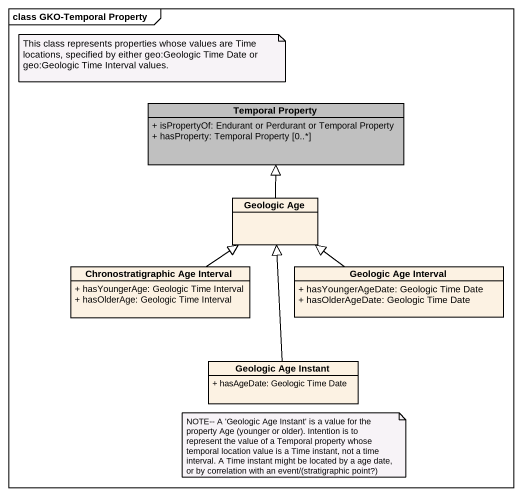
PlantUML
@startuml
mainframe class GKO-Temporal Property
hide circle
hide empty members
skinparam classAttributeIconSize 0
class "Temporal Property" as Temporal_Property #C0C0C0 {
  + isPropertyOf: Endurant or Perdurant or Temporal Property
  + hasProperty: Temporal Property [0..*]
}
class "Geologic Age" as Geologic_Age
class "Chronostratigraphic Age Interval" as Chronostratigraphic_Age {
  + hasYoungerAge: Geologic Time Interval
  + hasOlderAge: Geologic Time Interval
}
class "Geologic Age Interval" as Geologic_Age_Interval {
  + hasYoungerAgeDate: Geologic Time Date
  + hasOlderAgeDate: Geologic Time Date
}
class "Geologic Age Instant" as Geologic_Age_Instant {
  + hasAgeDate: Geologic Time Date
}
Geologic_Age -up-|> Temporal_Property
Chronostratigraphic_Age -up-|> Geologic_Age
Geologic_Age_Interval -left-|> Geologic_Age
Geologic_Age_Instant -up-|> Geologic_Age
note as N1
  This class represents properties whose values are Time locations, specified by either geo:Geologic Time Date or geo:Geologic Time Interval values.
end note
note as N2
  NOTE-- A 'Geologic Age Instant' is a value for the property Age (younger or older). Intention is to represent the value of a Temporal property whose temporal location value is a Time instant, not a time interval. A Time instant might be located by a age date, or by correlation with an event/(stratigraphic point?)
end note
@enduml
